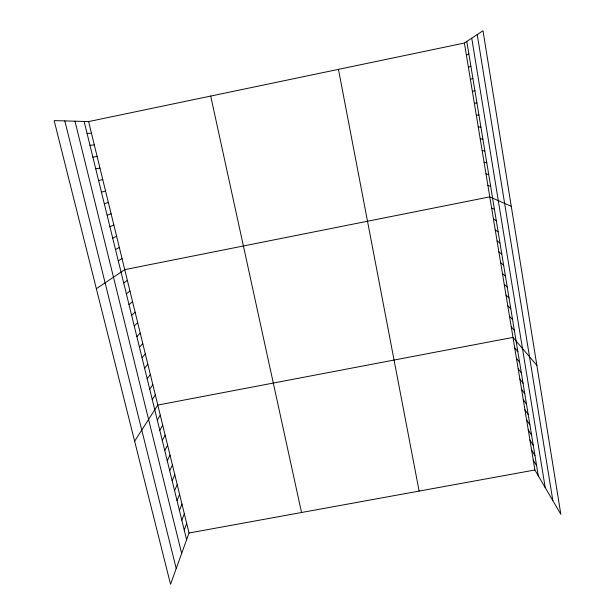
<?xml version="1.0" encoding="UTF-8"?>
<svg xmlns="http://www.w3.org/2000/svg" width="615" height="615" viewBox="0 0 615 615"><rect width="100%" height="100%" fill="white"/><g stroke="black" fill="none" stroke-linecap="round" stroke-linejoin="round"><path stroke-width="0.92" d="M88.606 121.586L189.028 533.005L170.547 584.25L54.158 120.602L88.606 121.586L464.394 43.042L483.006 30.75L560.842 514.294L534.881 469.991L464.394 43.042M184.216 529.984L186.683 523.419M181.825 520.213L184.331 513.786M179.419 510.389L181.971 504.115M176.997 500.525L179.603 494.399M174.575 490.616L177.22 484.643M172.138 480.669L174.829 474.841M169.686 470.675L172.423 465.002M167.226 460.635L170.017 455.123M164.758 450.557L167.595 445.191M162.275 440.432L165.158 435.228M159.785 430.262L162.714 425.211M157.286 420.045L160.261 415.156M134.639 441.209L157.794 405.062L512.995 337.389L536.872 365.372M152.243 399.473L155.318 394.915M149.706 389.118L152.835 384.729M147.162 378.725L150.337 374.497M144.602 368.277L147.823 364.218M142.034 357.784L145.309 353.894M139.451 347.244L142.772 343.524M136.853 336.659L140.235 333.107M134.247 326.019L137.683 322.644M131.633 315.341L135.115 312.143M129.004 304.61L132.54 301.588M126.359 293.824L129.95 290.98M123.707 283L127.351 280.332M96.355 288.689L124.737 269.639L489.794 196.869L511.273 206.332M118.288 260.86L122.039 258.561M466.408 55.219L468.845 53.859M115.512 249.544L119.325 247.445M112.73 238.174L116.596 236.268M468.407 67.343L470.875 66.205M109.931 226.75L113.852 225.036M107.118 215.273L111.1 213.759M470.398 79.404L472.897 78.489M104.296 203.742L108.332 202.427M101.452 192.157L105.557 191.042M472.382 91.404L474.911 90.72M98.6 180.518L102.767 179.603M189.028 533.005L534.881 469.991M474.357 103.351L476.917 102.882M95.74 168.817L99.961 168.11M92.857 157.063L97.139 156.556M476.318 115.236L478.908 114.99M89.967 145.255L94.31 144.956M87.053 133.386L91.466 133.301M478.27 127.067L480.892 127.036M480.215 138.836L482.86 139.028M482.145 150.56L484.828 150.959M484.074 162.222L486.78 162.829M485.988 173.822L488.725 174.645M487.895 185.376L490.655 186.399M491.631 207.978L494.445 209.4M493.453 219.032L496.297 220.654M495.267 230.041L498.135 231.855M497.081 240.995L499.972 242.994M498.88 251.896L501.794 254.095M500.671 262.751L503.616 265.134M502.455 273.56L505.422 276.127M504.231 284.322L507.221 287.067M505.999 295.031L509.012 297.96M507.759 305.693L510.804 308.807M509.512 316.302L512.579 319.6M511.257 326.873L514.348 330.34M514.724 347.859L517.853 351.68M516.446 358.284L519.598 362.281M518.153 368.669L521.336 372.828M519.86 379.001L523.065 383.337M521.558 389.287L524.787 393.792M523.25 399.535L526.502 404.201M524.933 409.728L528.2 414.564M526.609 419.884L529.899 424.88M528.277 429.993L531.591 435.151M529.946 440.056L533.274 445.375M531.598 450.072L534.95 455.554M533.243 460.051L536.618 465.693M64.813 120.909L176.221 568.529M74.976 121.193L181.663 553.423M84.132 121.455L186.606 539.724M210.699 96.063L301.542 512.503M338.458 69.364L419.123 491.077M471.743 38.192L545.213 487.61M466.808 41.451L538.279 475.779M477.232 34.563L552.862 500.671"/></g></svg>
